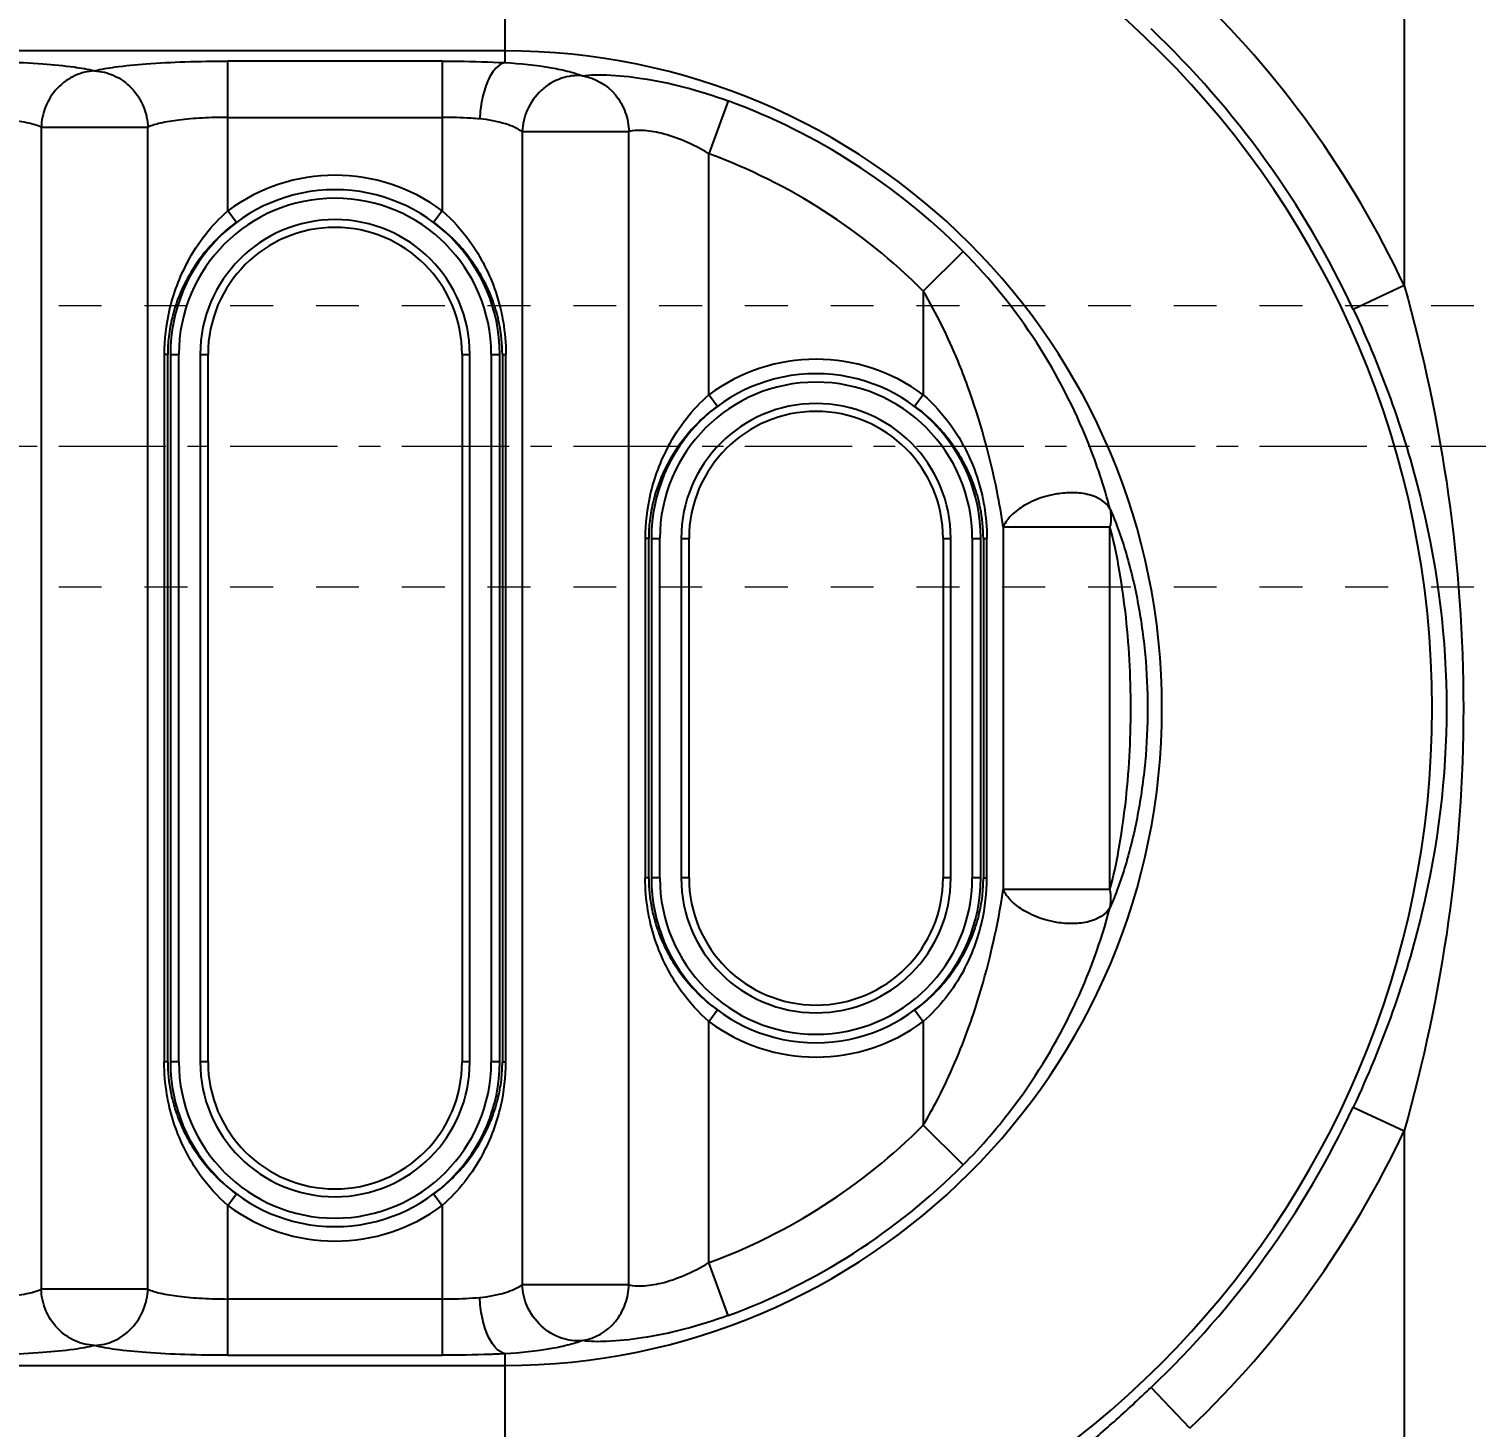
# Model space of a CAD drawing. Header units: millimetres. Extents: x 699 to 6116, y -3115 to -1923.
# Drawn here: x 1134 to 1185.4, y -2497.9 to -2448.2 of the extents above; entities that cross this region are included whole.
import ezdxf

# ---------------------------------------------------------------- set-up
doc = ezdxf.new("R2010")
doc.units = ezdxf.units.MM
doc.header["$LTSCALE"] = 16.335
doc.header["$PDMODE"] = 3
doc.header["$PDSIZE"] = 0.3125
doc.linetypes.add('CENTER', pattern=[0.6, 0.375, -0.075, 0.075, -0.075])
doc.linetypes.add('HIDDEN', pattern=[0.2, 0.1, -0.1])
doc.layers.get('0').update_dxf_attribs({"linetype": 'CONTINUOUS'})
doc.layers.get('Defpoints').update_dxf_attribs({"linetype": 'CONTINUOUS'})
doc.layers.add('cool', color=153, linetype='HIDDEN', lineweight=9)
doc.styles.get("Standard").update_dxf_attribs({"font": 'txt', "width": 0.8})
doc.dimstyles.get("Standard").update_dxf_attribs({"dimtxt": 0.15625, "dimasz": 0.1875, "dimexe": 0.125, "dimexo": 0.0625, "dimtad": 0, "dimtih": 1, "dimtoh": 1, "dimdsep": 46, "dimtxsty": 'Standard', "dimcen": 0.09, "dimadec": 0, "dimazin": 0, "dimtp": 0.01, "dimtm": 0.01, "dimtfac": 1, "dimtofl": 0, "dimtmove": 0, "dimatfit": 3, "dimfxl": 0, "dimtolj": 1, "dimarcsym": 0})

# ---------------------------------------------------------------- blocks, each defined once
blk = doc.blocks.new('*D746')
at = {"color": 4, "lineweight": -2}
blk.add_line((1126.21, -2444.043), (1336.786, -2444.043), dxfattribs=at)
at = {"layer": 'Defpoints', "color": 0}
for p in [(1045.847, -2423.043), (1126.147, -2444.043), (1336.786, -2444.043)]:
    blk.add_point(p, dxfattribs=at)
at = {"color": 6, "insert": (1350.119, -2444.043), "char_height": 10, "attachment_point": 5}
blk.add_mtext('\\A1;21.00', dxfattribs=at)
blk = doc.blocks.new('*D749')
at = {"color": 4, "lineweight": -2}
blk.add_line((1126.21, -2500.543), (1336.786, -2500.543), dxfattribs=at)
at = {"layer": 'Defpoints', "color": 0}
for p in [(1045.847, -2423.043), (1126.147, -2500.543), (1336.786, -2500.543)]:
    blk.add_point(p, dxfattribs=at)
at = {"color": 6, "insert": (1352.119, -2500.543), "char_height": 10, "attachment_point": 5}
blk.add_mtext('\\A1;77.50', dxfattribs=at)
blk = doc.blocks.new('*D750')
at = {"color": 4, "lineweight": -2}
blk.add_line((1201.41, -2596.043), (1336.786, -2596.043), dxfattribs=at)
at = {"layer": 'Defpoints', "color": 0}
for p in [(1045.847, -2423.043), (1201.347, -2596.043), (1336.786, -2596.043)]:
    blk.add_point(p, dxfattribs=at)
at = {"color": 6, "insert": (1354.119, -2596.043), "char_height": 10, "attachment_point": 5}
blk.add_mtext('\\A1;173.00', dxfattribs=at)
blk = doc.blocks.new('*D751')
at = {"color": 4, "lineweight": -2}
blk.add_line((1195.847, -2601.605), (1195.847, -2674.578), dxfattribs=at)
at = {"layer": 'Defpoints', "color": 0}
for p in [(1045.847, -2423.043), (1195.847, -2601.543), (1195.847, -2674.578)]:
    blk.add_point(p, dxfattribs=at)
at = {"color": 6, "insert": (1195.847, -2691.244), "char_height": 10, "attachment_point": 5, "rotation": 90}
blk.add_mtext('\\A1;150.00', dxfattribs=at)

msp = doc.modelspace()

# ---------------------------------------------------------------- linework, layer by layer
at = {"color": 7, "linetype": 'Continuous'}
for p, q in [((1182.884, -2433.712), (1182.884, -2457.329)), ((1150.922, -2438.98), (1150.922, -2449.413)), ((1150.922, -2448.997), (1114.562, -2448.997)), ((1148.697, -2449.359), (1141.081, -2449.359)), ((1141.081, -2454.682), (1141.081, -2449.359)), ((1148.697, -2449.359), (1148.697, -2454.682)), ((1158.865, -2450.774), (1158.174, -2452.651)), ((1141.081, -2451.359), (1148.697, -2451.359)), ((1134.447, -2451.71), (1138.238, -2451.71)), ((1134.447, -2451.71), (1134.447, -2492.991)), ((1138.238, -2492.991), (1138.238, -2451.71)), ((1151.54, -2451.864), (1155.331, -2451.864)), ((1151.54, -2451.864), (1151.54, -2492.837)), ((1155.331, -2492.837), (1155.331, -2451.864)), ((1158.174, -2461.217), (1158.174, -2452.651)), ((1141.381, -2455.084), (1141.081, -2454.682)), ((1148.697, -2454.682), (1148.397, -2455.084)), ((1167.207, -2456.12), (1165.79, -2457.532)), ((1165.79, -2457.532), (1165.79, -2461.217)), ((1182.884, -2457.329), (1181.074, -2458.18)), ((1138.942, -2459.782), (1138.818, -2459.782)), ((1138.818, -2459.782), (1138.818, -2484.919)), ((1138.942, -2484.919), (1138.942, -2459.782)), ((1139.037, -2459.782), (1139.338, -2459.782)), ((1139.037, -2459.782), (1139.037, -2484.919)), ((1139.338, -2484.919), (1139.338, -2459.782)), ((1140.099, -2459.782), (1140.375, -2459.782)), ((1140.099, -2459.782), (1140.099, -2484.919)), ((1140.375, -2484.919), (1140.375, -2459.782)), ((1149.403, -2459.782), (1149.678, -2459.782)), ((1149.403, -2459.782), (1149.403, -2484.919)), ((1149.678, -2484.919), (1149.678, -2459.782)), ((1150.439, -2459.782), (1150.74, -2459.782)), ((1150.439, -2459.782), (1150.439, -2484.919)), ((1150.74, -2484.919), (1150.74, -2459.782)), ((1150.836, -2459.782), (1150.96, -2459.782)), ((1150.836, -2459.782), (1150.836, -2484.919)), ((1150.96, -2484.919), (1150.96, -2459.782)), ((1158.474, -2461.619), (1158.174, -2461.217)), ((1165.79, -2461.217), (1165.49, -2461.619)), ((1156.035, -2466.318), (1155.911, -2466.318)), ((1155.911, -2466.318), (1155.911, -2478.384)), ((1156.035, -2478.384), (1156.035, -2466.318)), ((1156.131, -2466.318), (1156.432, -2466.318)), ((1156.131, -2466.318), (1156.131, -2478.384)), ((1156.432, -2478.384), (1156.432, -2466.318)), ((1157.193, -2466.318), (1157.469, -2466.318)), ((1157.193, -2466.318), (1157.193, -2478.384)), ((1157.469, -2478.384), (1157.469, -2466.318)), ((1166.496, -2466.318), (1166.772, -2466.318)), ((1166.496, -2466.318), (1166.496, -2478.384)), ((1166.772, -2478.384), (1166.772, -2466.318)), ((1167.533, -2466.318), (1167.834, -2466.318)), ((1167.533, -2466.318), (1167.533, -2478.384)), ((1167.834, -2478.384), (1167.834, -2466.318)), ((1167.929, -2466.318), (1168.054, -2466.318)), ((1167.929, -2466.318), (1167.929, -2478.384)), ((1168.054, -2478.384), (1168.054, -2466.318)), ((1168.634, -2465.903), (1172.425, -2465.903)), ((1168.634, -2465.903), (1168.634, -2478.798)), ((1172.425, -2478.798), (1172.425, -2465.903)), ((1156.035, -2478.384), (1155.911, -2478.384)), ((1156.432, -2478.384), (1156.131, -2478.384)), ((1157.469, -2478.384), (1157.193, -2478.384)), ((1166.772, -2478.384), (1166.496, -2478.384)), ((1167.834, -2478.384), (1167.533, -2478.384)), ((1167.929, -2478.384), (1168.054, -2478.384)), ((1172.425, -2478.798), (1168.634, -2478.798)), ((1158.174, -2483.484), (1158.474, -2483.082)), ((1165.49, -2483.082), (1165.79, -2483.484)), ((1158.174, -2492.05), (1158.174, -2483.484)), ((1165.79, -2483.484), (1165.79, -2487.169)), ((1138.942, -2484.919), (1138.818, -2484.919)), ((1139.338, -2484.919), (1139.037, -2484.919)), ((1140.375, -2484.919), (1140.099, -2484.919)), ((1149.678, -2484.919), (1149.403, -2484.919)), ((1150.74, -2484.919), (1150.439, -2484.919)), ((1150.836, -2484.919), (1150.96, -2484.919)), ((1181.074, -2486.521), (1182.884, -2487.372)), ((1167.207, -2488.581), (1165.79, -2487.17)), ((1182.884, -2487.372), (1182.884, -2510.99)), ((1141.081, -2490.02), (1141.381, -2489.618)), ((1141.081, -2495.343), (1141.081, -2490.02)), ((1148.397, -2489.618), (1148.697, -2490.02)), ((1148.697, -2490.02), (1148.697, -2495.343)), ((1158.865, -2493.927), (1158.174, -2492.05)), ((1138.238, -2492.991), (1134.447, -2492.991)), ((1155.331, -2492.837), (1151.54, -2492.837)), ((1148.697, -2493.343), (1141.081, -2493.343)), ((1141.081, -2495.343), (1148.697, -2495.343)), ((1150.922, -2495.288), (1150.922, -2505.721)), ((1114.562, -2495.705), (1150.922, -2495.705)), ((1175.268, -2497.933), (1173.889, -2496.485))]:
    msp.add_line(p, q, dxfattribs=at)
for centre, radius, start, end in [((1150.922, -2472.351), 32.954, 270, 90), ((1150.922, -2472.351), 35.316, 25.1725, 46.419), ((1150.922, -2472.351), 33.316, 25.1725, 46.419), ((1150.922, -2472.351), 23.354, 270, 90), ((1150.922, -2472.351), 22.992, 44.9042, 69.7884), ((1150.922, -2472.351), 20.992, 44.9042, 69.7884), ((1144.889, -2459.782), 6.365, 53.254, 126.746), ((1144.889, -2459.782), 5.852, 0, 180), ((1144.889, -2459.782), 5.551, 0, 180), ((1144.889, -2459.782), 4.79, 0, 180), ((1145.123, -2460.109), 6.265, 126.6715, 140.6233), ((1144.889, -2459.782), 4.514, 0, 180), ((1144.648, -2460.116), 6.275, 42.4543, 53.3202), ((1145.683, -2459.749), 6.86, 151.7095, 167.0764), ((1144.993, -2460.001), 6.097, 140.6354, 149.1366), ((1144.846, -2459.912), 5.924, 149.1427, 157.8689), ((1144.667, -2459.839), 5.732, 157.8753, 165.8913), ((1145.803, -2459.786), 6.985, 167.0025, 179.9679), ((1144.506, -2459.797), 5.565, 165.906, 173.2916), ((1144.397, -2459.782), 5.455, 173.3051, 179.994), ((1145.205, -2459.799), 5.631, 0.1707, 11.287), ((1161.982, -2466.318), 6.365, 53.254, 126.746), ((1161.982, -2466.318), 5.852, 0, 180), ((1161.982, -2466.318), 5.551, 0, 180), ((1161.982, -2466.318), 4.79, 0, 180), ((1162.216, -2466.644), 6.265, 126.6715, 140.6233), ((1161.742, -2466.652), 6.275, 42.4543, 53.3202), ((1161.982, -2466.318), 4.514, 0, 180), ((1162.087, -2466.537), 6.097, 140.6354, 149.1366), ((1162.776, -2466.285), 6.86, 151.7095, 167.0764), ((1161.939, -2466.448), 5.924, 149.1427, 157.8689), ((1161.761, -2466.374), 5.732, 157.8753, 165.8913), ((1162.896, -2466.322), 6.985, 167.0025, 179.9679), ((1161.599, -2466.332), 5.565, 165.906, 173.2916), ((1162.32, -2466.335), 5.609, 0.1766, 11.2831), ((1161.491, -2466.318), 5.455, 173.3051, 179.994), ((1161.666, -2478.367), 5.631, 180.1708, 191.287), ((1161.982, -2478.384), 5.852, 180, 0), ((1161.982, -2478.384), 5.551, 180, 360), ((1161.982, -2478.384), 4.79, 180, 360), ((1161.982, -2478.384), 4.514, 180, 0), ((1161.068, -2478.38), 6.985, 347.0025, 359.9679), ((1162.474, -2478.383), 5.455, 353.3051, 359.994), ((1162.365, -2478.369), 5.565, 345.906, 353.2916), ((1162.204, -2478.327), 5.732, 337.8753, 345.8913), ((1161.188, -2478.417), 6.86, 331.7095, 347.0764), ((1162.026, -2478.254), 5.924, 329.1427, 337.8689), ((1161.878, -2478.165), 6.097, 320.6354, 329.1366), ((1162.223, -2478.049), 6.275, 222.4543, 233.3202), ((1161.749, -2478.057), 6.265, 306.6715, 320.6233), ((1161.982, -2478.384), 6.365, 233.254, 306.746), ((1144.573, -2484.903), 5.631, 180.1708, 191.287), ((1144.889, -2484.919), 5.852, 180, 0), ((1144.889, -2484.919), 5.551, 180, 360), ((1144.889, -2484.919), 4.79, 180, 360), ((1144.889, -2484.919), 4.514, 180, 0), ((1143.975, -2484.915), 6.985, 347.0025, 359.9679), ((1145.381, -2484.919), 5.455, 353.3051, 359.994), ((1145.272, -2484.905), 5.565, 345.906, 353.2916), ((1145.11, -2484.863), 5.732, 337.8753, 345.8913), ((1144.095, -2484.952), 6.86, 331.7095, 347.0764), ((1150.922, -2472.351), 33.316, 313.581, 334.8275), ((1144.932, -2484.789), 5.924, 329.1427, 337.8689), ((1150.922, -2472.351), 20.992, 290.2116, 315.0958), ((1150.922, -2472.351), 35.316, 313.581, 334.8275), ((1144.784, -2484.7), 6.097, 320.6354, 329.1366), ((1145.129, -2484.585), 6.275, 222.4543, 233.3202), ((1144.655, -2484.593), 6.265, 306.6715, 320.6233), ((1150.922, -2472.351), 22.992, 290.2116, 315.0958), ((1144.889, -2484.919), 6.365, 233.254, 306.746)]:
    msp.add_arc(centre, radius, start, end, dxfattribs=at)
for points, knots in [([(1131.603, -2449.359), (1132.112, -2449.358), (1133.08, -2449.374), (1134.419, -2449.439), (1135.492, -2449.543), (1136.105, -2449.64), (1136.342, -2449.71)], [0, 0, 0, 0, 0.320374, 0.610618, 0.844066, 1, 1, 1, 1]), ([(1136.342, -2449.71), (1136.579, -2449.64), (1137.193, -2449.543), (1138.265, -2449.439), (1139.604, -2449.374), (1140.573, -2449.358), (1141.081, -2449.359)], [0, 0, 0, 0, 0.155949, 0.389404, 0.679649, 1, 1, 1, 1]), ([(1148.697, -2449.359), (1148.889, -2449.359), (1149.63, -2449.363), (1150.372, -2449.385), (1150.922, -2449.413)], [0, 0, 0, 0, 0.258385, 1, 1, 1, 1]), ([(1136.342, -2449.71), (1136.108, -2449.719), (1135.614, -2449.836), (1134.984, -2450.289), (1134.562, -2450.954), (1134.455, -2451.465), (1134.447, -2451.71)], [0, 0, 0, 0, 0.233579, 0.491555, 0.754782, 1, 1, 1, 1]), ([(1136.342, -2449.71), (1136.576, -2449.719), (1137.07, -2449.836), (1137.7, -2450.289), (1138.122, -2450.954), (1138.229, -2451.465), (1138.238, -2451.71)], [0, 0, 0, 0, 0.233579, 0.491555, 0.754782, 1, 1, 1, 1]), ([(1150.922, -2449.414), (1150.799, -2449.439), (1150.533, -2449.638), (1150.274, -2450.111), (1150.098, -2450.729), (1150.041, -2451.183), (1150.032, -2451.413)], [0, 0, 0, 0, 0.164224, 0.404157, 0.699055, 1, 1, 1, 1]), ([(1150.922, -2449.413), (1151.478, -2449.44), (1152.251, -2449.517), (1153.166, -2449.711), (1153.529, -2449.82), (1153.679, -2449.879)], [0, 0, 0, 0, 0.59581, 0.827079, 1, 1, 1, 1]), ([(1153.679, -2449.879), (1153.431, -2449.858), (1152.889, -2449.927), (1152.173, -2450.363), (1151.682, -2451.056), (1151.552, -2451.602), (1151.54, -2451.864)], [0, 0, 0, 0, 0.231449, 0.491136, 0.756519, 1, 1, 1, 1]), ([(1153.679, -2449.879), (1153.961, -2449.838), (1154.673, -2449.837), (1155.885, -2449.962), (1157.338, -2450.266), (1158.35, -2450.585), (1158.865, -2450.774)], [0, 0, 0, 0, 0.161362, 0.400498, 0.689093, 1, 1, 1, 1]), ([(1153.679, -2449.879), (1154.125, -2449.95), (1154.789, -2450.344), (1155.232, -2451.165), (1155.327, -2451.635), (1155.331, -2451.864)], [0, 0, 0, 0, 0.490197, 0.75126, 1, 1, 1, 1]), ([(1134.447, -2451.71), (1134.309, -2451.642), (1133.94, -2451.543), (1133.295, -2451.439), (1132.491, -2451.374), (1131.908, -2451.359), (1131.603, -2451.359)], [0, 0, 0, 0, 0.159969, 0.39318, 0.681951, 1, 1, 1, 1]), ([(1141.081, -2451.359), (1140.776, -2451.359), (1140.193, -2451.374), (1139.389, -2451.439), (1138.744, -2451.543), (1138.375, -2451.642), (1138.238, -2451.71)], [0, 0, 0, 0, 0.318055, 0.606823, 0.840028, 1, 1, 1, 1]), ([(1150.032, -2451.413), (1149.926, -2451.404), (1149.482, -2451.371), (1149.036, -2451.359), (1148.697, -2451.359)], [0, 0, 0, 0, 0.238622, 1, 1, 1, 1]), ([(1151.54, -2451.864), (1151.362, -2451.739), (1150.862, -2451.54), (1150.342, -2451.44), (1150.032, -2451.413)], [0, 0, 0, 0, 0.411443, 1, 1, 1, 1]), ([(1158.174, -2452.651), (1157.896, -2452.48), (1157.345, -2452.197), (1156.54, -2451.915), (1155.872, -2451.81), (1155.479, -2451.821), (1155.331, -2451.864)], [0, 0, 0, 0, 0.326218, 0.615864, 0.846055, 1, 1, 1, 1]), ([(1150.437, -2457.723), (1150.371, -2457.555), (1150.071, -2456.891), (1149.648, -2456.284), (1149.278, -2455.88)], [0, 0, 0, 0, 0.248204, 1, 1, 1, 1]), ([(1149.677, -2455.763), (1150.072, -2456.314), (1150.492, -2457.139), (1150.736, -2458.014), (1150.787, -2458.239)], [0, 0, 0, 0, 0.746536, 1, 1, 1, 1]), ([(1172.429, -2465.278), (1172.222, -2464.472), (1171.541, -2462.418), (1169.904, -2459.245), (1168.189, -2457.106), (1167.207, -2456.12)], [0, 0, 0, 0, 0.234473, 0.607893, 1, 1, 1, 1]), ([(1167.367, -2460.893), (1167.26, -2460.599), (1166.812, -2459.444), (1166.265, -2458.326), (1165.79, -2457.532)], [0, 0, 0, 0, 0.252453, 1, 1, 1, 1]), ([(1182.884, -2457.329), (1184.256, -2462.195), (1185.716, -2472.35), (1184.256, -2482.506), (1182.884, -2487.372)], [0, 0, 0, 0, 0.499981, 1, 1, 1, 1]), ([(1150.727, -2458.697), (1150.71, -2458.613), (1150.636, -2458.282), (1150.531, -2457.958), (1150.437, -2457.723)], [0, 0, 0, 0, 0.253093, 1, 1, 1, 1]), ([(1150.787, -2458.239), (1150.815, -2458.363), (1150.915, -2458.872), (1150.96, -2459.391), (1150.96, -2459.782)], [0, 0, 0, 0, 0.246522, 1, 1, 1, 1]), ([(1181.074, -2458.18), (1182.112, -2460.389), (1183.775, -2465.018), (1184.693, -2472.351), (1183.775, -2479.683), (1182.112, -2484.312), (1181.074, -2486.521)], [0, 0, 0, 0, 0.250063, 0.500001, 0.749938, 1, 1, 1, 1]), ([(1168.634, -2465.903), (1168.571, -2465.486), (1168.272, -2463.788), (1167.813, -2462.116), (1167.367, -2460.893)], [0, 0, 0, 0, 0.244341, 1, 1, 1, 1]), ([(1167.531, -2464.259), (1167.464, -2464.091), (1167.164, -2463.427), (1166.741, -2462.82), (1166.372, -2462.416)], [0, 0, 0, 0, 0.248204, 1, 1, 1, 1]), ([(1166.771, -2462.299), (1167.166, -2462.849), (1167.586, -2463.675), (1167.829, -2464.55), (1167.88, -2464.775)], [0, 0, 0, 0, 0.746536, 1, 1, 1, 1]), ([(1167.82, -2465.232), (1167.803, -2465.148), (1167.729, -2464.818), (1167.624, -2464.494), (1167.531, -2464.259)], [0, 0, 0, 0, 0.253093, 1, 1, 1, 1]), ([(1167.88, -2464.775), (1167.908, -2464.899), (1168.009, -2465.408), (1168.053, -2465.927), (1168.053, -2466.318)], [0, 0, 0, 0, 0.246522, 1, 1, 1, 1]), ([(1172.429, -2465.278), (1172.294, -2465.011), (1171.792, -2464.749), (1171.118, -2464.679), (1170.319, -2464.741), (1169.544, -2465.007), (1168.922, -2465.464), (1168.7, -2465.756), (1168.634, -2465.903)], [0, 0, 0, 0, 0.20583, 0.338374, 0.472036, 0.753715, 0.888756, 1, 1, 1, 1]), ([(1172.429, -2465.278), (1172.465, -2465.43), (1172.473, -2465.645), (1172.437, -2465.851), (1172.425, -2465.903)], [0, 0, 0, 0, 0.744754, 1, 1, 1, 1]), ([(1172.429, -2465.278), (1172.533, -2465.502), (1172.729, -2465.997), (1173.087, -2467.083), (1173.444, -2468.574), (1173.706, -2470.441), (1173.794, -2472.351), (1173.706, -2474.26), (1173.444, -2476.127), (1173.087, -2477.618), (1172.729, -2478.705), (1172.533, -2479.199), (1172.429, -2479.423)], [0, 0, 0, 0, 0.051096, 0.110079, 0.236857, 0.367826, 0.5, 0.632174, 0.763143, 0.889921, 0.948904, 1, 1, 1, 1]), ([(1172.425, -2478.798), (1172.555, -2478.343), (1172.763, -2477.339), (1173.076, -2475.193), (1173.227, -2472.351), (1173.076, -2469.508), (1172.763, -2467.362), (1172.555, -2466.358), (1172.425, -2465.903)], [0, 0, 0, 0, 0.109264, 0.235822, 0.49998, 0.764147, 0.890714, 1, 1, 1, 1]), ([(1156.085, -2479.927), (1156.056, -2479.802), (1155.956, -2479.294), (1155.911, -2478.774), (1155.911, -2478.384)], [0, 0, 0, 0, 0.246522, 1, 1, 1, 1]), ([(1167.368, -2483.804), (1167.518, -2483.394), (1168.062, -2481.759), (1168.442, -2480.07), (1168.634, -2478.798)], [0, 0, 0, 0, 0.253674, 1, 1, 1, 1]), ([(1172.429, -2479.423), (1172.294, -2479.69), (1171.791, -2479.952), (1171.118, -2480.022), (1170.319, -2479.96), (1169.544, -2479.694), (1168.922, -2479.237), (1168.7, -2478.946), (1168.634, -2478.798)], [0, 0, 0, 0, 0.205831, 0.33838, 0.472046, 0.753724, 0.888762, 1, 1, 1, 1]), ([(1172.429, -2479.423), (1172.465, -2479.272), (1172.473, -2479.056), (1172.437, -2478.85), (1172.425, -2478.798)], [0, 0, 0, 0, 0.744754, 1, 1, 1, 1]), ([(1156.144, -2479.469), (1156.161, -2479.553), (1156.235, -2479.884), (1156.34, -2480.207), (1156.434, -2480.442)], [0, 0, 0, 0, 0.253093, 1, 1, 1, 1]), ([(1167.207, -2488.581), (1167.867, -2487.919), (1169.364, -2486.181), (1171.203, -2483.119), (1172.115, -2480.648), (1172.429, -2479.423)], [0, 0, 0, 0, 0.263307, 0.643738, 1, 1, 1, 1]), ([(1157.194, -2482.403), (1156.799, -2481.852), (1156.379, -2481.026), (1156.135, -2480.151), (1156.085, -2479.927)], [0, 0, 0, 0, 0.746536, 1, 1, 1, 1]), ([(1156.434, -2480.442), (1156.501, -2480.61), (1156.8, -2481.274), (1157.223, -2481.881), (1157.593, -2482.285)], [0, 0, 0, 0, 0.248204, 1, 1, 1, 1]), ([(1165.79, -2487.169), (1165.947, -2486.907), (1166.553, -2485.825), (1167.048, -2484.682), (1167.368, -2483.804)], [0, 0, 0, 0, 0.246572, 1, 1, 1, 1]), ([(1138.991, -2486.462), (1138.963, -2486.338), (1138.863, -2485.829), (1138.818, -2485.31), (1138.818, -2484.919)], [0, 0, 0, 0, 0.246522, 1, 1, 1, 1]), ([(1139.051, -2486.005), (1139.068, -2486.089), (1139.142, -2486.419), (1139.247, -2486.743), (1139.34, -2486.978)], [0, 0, 0, 0, 0.253093, 1, 1, 1, 1]), ([(1140.1, -2488.938), (1139.705, -2488.388), (1139.286, -2487.562), (1139.042, -2486.687), (1138.991, -2486.462)], [0, 0, 0, 0, 0.746536, 1, 1, 1, 1]), ([(1139.34, -2486.978), (1139.407, -2487.146), (1139.707, -2487.81), (1140.13, -2488.417), (1140.499, -2488.821)], [0, 0, 0, 0, 0.248204, 1, 1, 1, 1]), ([(1155.331, -2492.837), (1155.479, -2492.881), (1155.872, -2492.891), (1156.54, -2492.787), (1157.345, -2492.505), (1157.896, -2492.221), (1158.174, -2492.05)], [0, 0, 0, 0, 0.153943, 0.384136, 0.67378, 1, 1, 1, 1]), ([(1131.603, -2493.343), (1131.908, -2493.343), (1132.491, -2493.327), (1133.295, -2493.262), (1133.94, -2493.158), (1134.309, -2493.059), (1134.447, -2492.991)], [0, 0, 0, 0, 0.318055, 0.606823, 0.840028, 1, 1, 1, 1]), ([(1136.342, -2494.991), (1136.108, -2494.982), (1135.614, -2494.865), (1134.984, -2494.412), (1134.562, -2493.748), (1134.455, -2493.237), (1134.447, -2492.991)], [0, 0, 0, 0, 0.233579, 0.491555, 0.754782, 1, 1, 1, 1]), ([(1136.342, -2494.991), (1136.576, -2494.982), (1137.07, -2494.865), (1137.7, -2494.412), (1138.122, -2493.748), (1138.229, -2493.237), (1138.238, -2492.991)], [0, 0, 0, 0, 0.233579, 0.491555, 0.754782, 1, 1, 1, 1]), ([(1138.238, -2492.991), (1138.375, -2493.059), (1138.744, -2493.158), (1139.389, -2493.262), (1140.193, -2493.327), (1140.776, -2493.343), (1141.081, -2493.343)], [0, 0, 0, 0, 0.159969, 0.39318, 0.681951, 1, 1, 1, 1]), ([(1150.032, -2493.288), (1150.342, -2493.261), (1150.862, -2493.161), (1151.362, -2492.962), (1151.54, -2492.837)], [0, 0, 0, 0, 0.588445, 1, 1, 1, 1]), ([(1153.679, -2494.822), (1153.431, -2494.843), (1152.889, -2494.774), (1152.173, -2494.339), (1151.682, -2493.646), (1151.552, -2493.099), (1151.54, -2492.837)], [0, 0, 0, 0, 0.231447, 0.491134, 0.756518, 1, 1, 1, 1]), ([(1153.679, -2494.822), (1154.125, -2494.751), (1154.789, -2494.357), (1155.232, -2493.536), (1155.327, -2493.066), (1155.331, -2492.837)], [0, 0, 0, 0, 0.490197, 0.751259, 1, 1, 1, 1]), ([(1148.697, -2493.343), (1148.812, -2493.343), (1149.257, -2493.338), (1149.703, -2493.317), (1150.032, -2493.288)], [0, 0, 0, 0, 0.258225, 1, 1, 1, 1]), ([(1150.922, -2495.288), (1150.801, -2495.263), (1150.545, -2495.065), (1150.277, -2494.607), (1150.101, -2493.985), (1150.042, -2493.524), (1150.032, -2493.288)], [0, 0, 0, 0, 0.16173, 0.394634, 0.69058, 1, 1, 1, 1]), ([(1158.865, -2493.927), (1158.35, -2494.116), (1157.338, -2494.435), (1155.885, -2494.739), (1154.673, -2494.864), (1153.961, -2494.864), (1153.679, -2494.822)], [0, 0, 0, 0, 0.310907, 0.599536, 0.838638, 1, 1, 1, 1]), ([(1136.342, -2494.991), (1136.105, -2495.061), (1135.492, -2495.158), (1134.419, -2495.262), (1133.08, -2495.327), (1132.112, -2495.343), (1131.603, -2495.343)], [0, 0, 0, 0, 0.155949, 0.389404, 0.679649, 1, 1, 1, 1]), ([(1141.081, -2495.343), (1140.573, -2495.343), (1139.604, -2495.327), (1138.265, -2495.262), (1137.193, -2495.158), (1136.579, -2495.061), (1136.342, -2494.991)], [0, 0, 0, 0, 0.320374, 0.610618, 0.844066, 1, 1, 1, 1]), ([(1153.679, -2494.822), (1153.529, -2494.881), (1153.166, -2494.99), (1152.251, -2495.184), (1151.478, -2495.261), (1150.922, -2495.288)], [0, 0, 0, 0, 0.172963, 0.404159, 1, 1, 1, 1]), ([(1150.922, -2495.288), (1150.745, -2495.297), (1150.004, -2495.33), (1149.262, -2495.343), (1148.697, -2495.343)], [0, 0, 0, 0, 0.238295, 1, 1, 1, 1]), ([(1169.43, -2500.475), (1169.671, -2500.225), (1170.299, -2499.675), (1171.36, -2498.768), (1172.601, -2497.685), (1173.456, -2496.897), (1173.889, -2496.485)], [0, 0, 0, 0, 0.174299, 0.417376, 0.700309, 1, 1, 1, 1])]:
    msp.add_open_spline(points, degree=3, knots=knots, dxfattribs=at)
for points in [[(1139.642, -2456.498), (1140.008, -2455.818), (1140.499, -2455.189), (1141.081, -2454.682)], [(1148.697, -2454.682), (1149.064, -2455.001), (1149.394, -2455.368), (1149.677, -2455.763)], [(1156.736, -2463.034), (1157.102, -2462.353), (1157.592, -2461.725), (1158.174, -2461.217)], [(1165.79, -2461.217), (1166.157, -2461.537), (1166.487, -2461.903), (1166.771, -2462.299)], [(1167.229, -2481.668), (1166.863, -2482.348), (1166.373, -2482.977), (1165.79, -2483.484)], [(1158.174, -2483.484), (1157.807, -2483.164), (1157.477, -2482.798), (1157.194, -2482.403)], [(1150.135, -2488.203), (1149.77, -2488.884), (1149.279, -2489.512), (1148.697, -2490.02)], [(1141.081, -2490.02), (1140.714, -2489.7), (1140.384, -2489.334), (1140.1, -2488.938)]]:
    msp.add_open_spline(points, degree=3, dxfattribs=at)
at = {"layer": 'cool', "ltscale": 0.932966}
for p, q in [((866.847, -2458.043), (1316.517, -2458.043)), ((866.847, -2468.043), (1316.517, -2468.043))]:
    msp.add_line(p, q, dxfattribs=at)
at = {"layer": 'cool', "color": 1, "linetype": 'CENTER', "ltscale": 0.621977}
msp.add_line((866.847, -2463.043), (1330.847, -2463.043), dxfattribs=at)

# ---------------------------------------------------------------- dimensions: what is measured, and where the dimension line sits
for feature_location, offset, dtype, picture, middle in [((1126.147, -2444.043), (210.639, 0), 0, '*D746', (1350.119, -2444.043)), ((1126.147, -2500.543), (210.639, 0), 0, '*D749', (1352.119, -2500.543)), ((1201.347, -2596.043), (135.439, 0), 0, '*D750', (1354.119, -2596.043)), ((1195.847, -2601.543), (0, -73.035), 1, '*D751', (1195.847, -2691.244))]:
    dim = msp.add_ordinate_dim(feature_location=feature_location, offset=offset, dtype=dtype, origin=(1045.847, -2423.043), dimstyle='Standard', override={"dimtxt": 10, "dimasz": 10, "dimgap": 0, "dimtih": 0, "dimtoh": 0, "dimzin": 0, "dimcen": 0, "dimclrd": 4, "dimclre": 4, "dimclrt": 6, "dimadec": 2, "dimtp": 0, "dimtm": 0, "dimtzin": 0})
    dim.commit()
    dim.dimension.update_dxf_attribs({"geometry": picture, "text_midpoint": middle})

doc.saveas('drawing.dxf')
